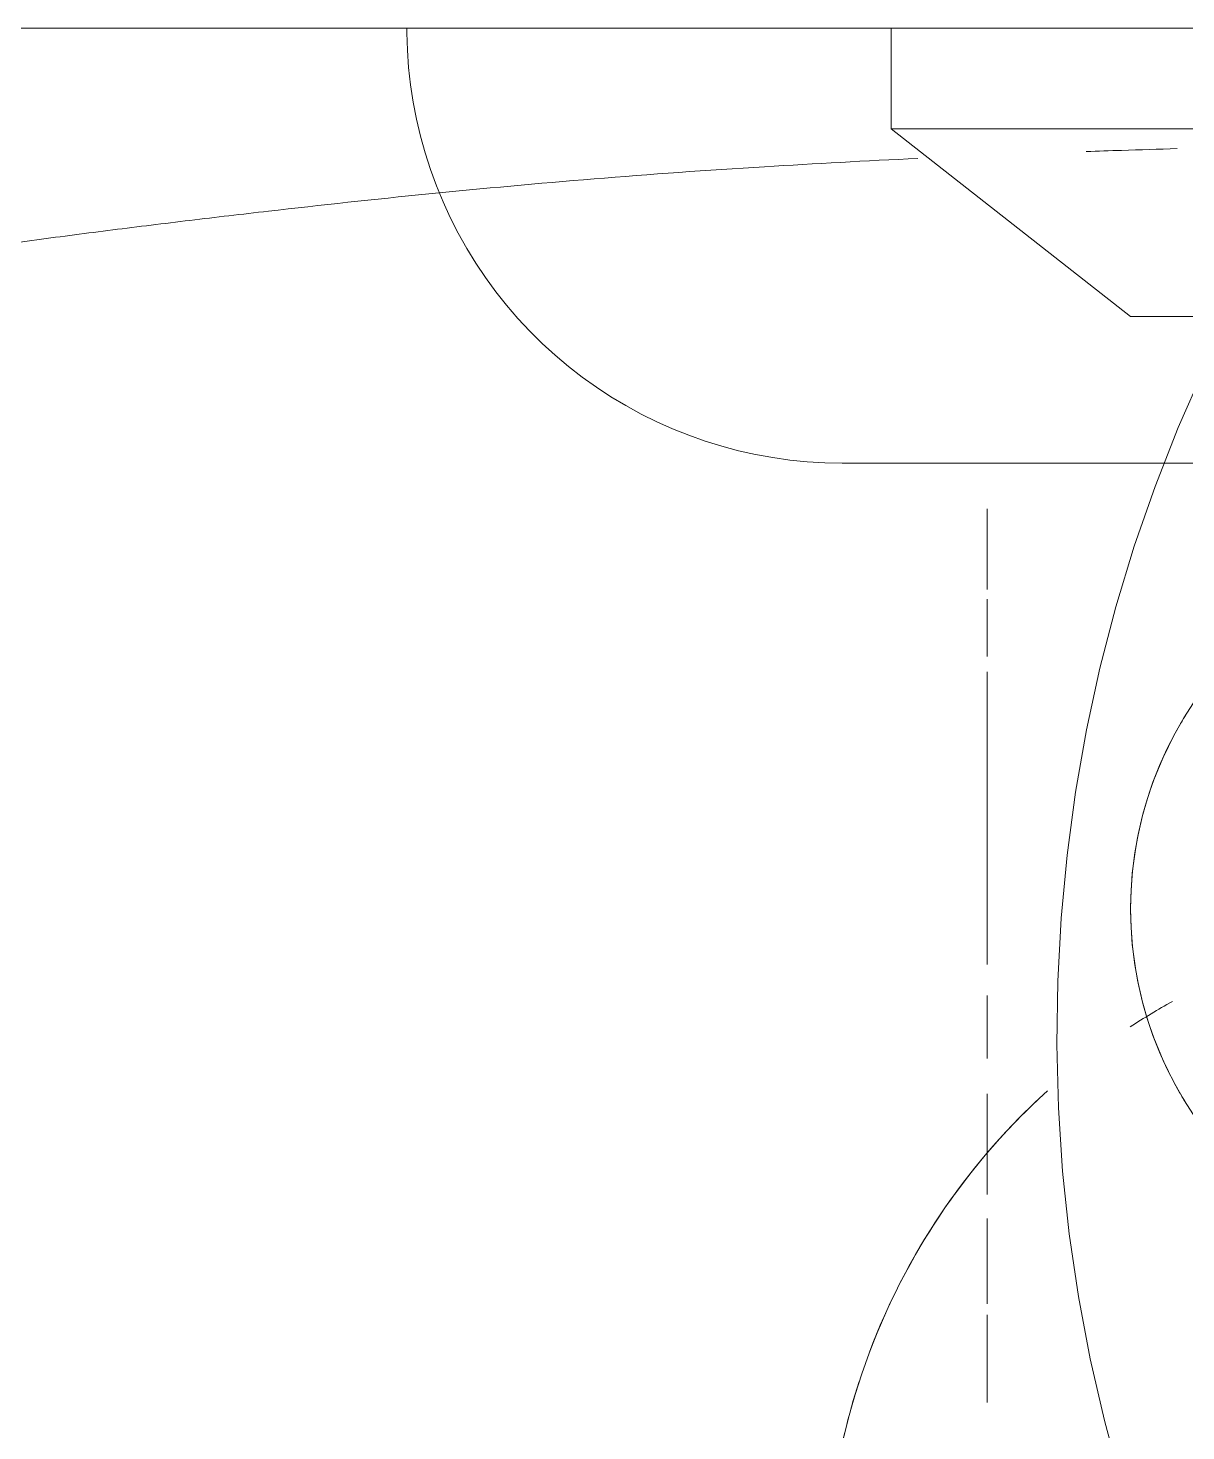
# Model space of a CAD drawing. Header units: millimetres. Extents: x -4000 to 187956, y -58990 to 162485.
# Drawn here: x 158713.23 to 158749.37, y 1854.7 to 1898.5 of the extents above; entities that cross this region are included whole.
import ezdxf

# ---------------------------------------------------------------- set-up
doc = ezdxf.new("R2010")
doc.units = ezdxf.units.MM
doc.layers.add('P-SANR-FIXT', color=6, linetype='Continuous', lineweight=9)

# ---------------------------------------------------------------- blocks, each defined once
blk = doc.blocks.new('C307 - C307-V895-FFS - TANG 1')
at = {"layer": 'P-SANR-FIXT', "color": 90}
for p, q in [((15.976, 40.17), (15.976, 42.914)), ((15.976, 37.168), (15.976, 39.833)), ((9.947, 13.585), (11.296, 13.585)), ((10.891, 13.585), (11.577, 13.585)), ((11.577, 13.585), (12.245, 13.585)), ((12.245, 13.585), (12.893, 13.585)), ((13.283, 13.585), (15.976, 13.585)), ((23.733, 13.196), (24.258, 13.056)), ((32.959, 5.425), (33.166, 4.923)), ((12.5, 0), (10.34, 0)), ((12.5, 0), (10.34, 0)), ((10.568, 0), (12.771, 0)), ((10.568, 0), (13.657, 0)), ((17.103, 0), (13.492, 0)), ((17.103, 0), (13.492, 0)), ((13.657, 0), (17.044, 0)), ((20.662, 0), (17.678, 0)), ((20.662, 0), (17.678, 0)), ((17.823, 0), (21.156, 0)), ((23.463, 0), (21.651, 0)), ((23.463, 0), (21.651, 0)), ((22.398, 0), (24.104, 0)), ((25, 0), (24.148, 0)), ((25, 0), (24.148, 0)), ((25.777, 0), (29.34, 0)), ((29.522, 0), (34.089, 0))]:
    blk.add_line(p, q, dxfattribs=at)
at = {"layer": 'P-SANR-FIXT', "color": 254}
for p, q in [((15.976, 33.272), (15.976, 36.418)), ((15.976, 30.203), (15.976, 32.174)), ((15.976, 20.098), (15.976, 29.239)), ((15.976, 17.832), (15.976, 19.62)), ((15.976, 15.009), (15.976, 17.532)), ((10.379, 13.585), (9.664, 13.585)), ((9.947, 13.585), (11.296, 13.585)), ((11.078, 13.585), (10.379, 13.585)), ((11.759, 13.585), (11.078, 13.585)), ((12.422, 13.585), (11.759, 13.585)), ((13.064, 13.585), (12.422, 13.585)), ((12.893, 13.585), (13.52, 13.585)), ((13.686, 13.585), (13.064, 13.585)), ((13.154, 13.585), (15.976, 13.585)), ((13.52, 13.585), (14.126, 13.585)), ((14.285, 13.585), (13.686, 13.585)), ((14.126, 13.585), (14.709, 13.585)), ((14.862, 13.585), (14.285, 13.585)), ((14.709, 13.585), (15.268, 13.585)), ((15.415, 13.585), (14.862, 13.585)), ((15.268, 13.585), (15.803, 13.585)), ((15.943, 13.585), (15.415, 13.585)), ((15.803, 13.585), (16.313, 13.585)), ((16.446, 13.585), (15.943, 13.585)), ((16.313, 13.585), (16.797, 13.585)), ((16.923, 13.585), (16.446, 13.585)), ((16.797, 13.585), (17.253, 13.585)), ((17.372, 13.585), (16.923, 13.585)), ((17.253, 13.585), (17.683, 13.585)), ((17.794, 13.585), (17.372, 13.585)), ((17.683, 13.585), (18.084, 13.585)), ((18.187, 13.585), (17.794, 13.585)), ((18.084, 13.585), (18.456, 13.585)), ((18.551, 13.585), (18.187, 13.585)), ((18.456, 13.585), (18.798, 13.585)), ((18.885, 13.585), (18.551, 13.585)), ((18.798, 13.585), (19.11, 13.585)), ((19.19, 13.585), (18.885, 13.585)), ((19.11, 13.585), (19.392, 13.585)), ((19.463, 13.585), (19.19, 13.585)), ((19.392, 13.585), (19.643, 13.585)), ((19.705, 13.585), (19.463, 13.585)), ((19.643, 13.585), (19.862, 13.585)), ((19.916, 13.585), (19.705, 13.585)), ((19.862, 13.585), (20.05, 13.585)), ((20.095, 13.585), (19.916, 13.585)), ((20.05, 13.585), (20.206, 13.585)), ((20.242, 13.585), (20.095, 13.585)), ((20.206, 13.585), (20.329, 13.585)), ((20.356, 13.585), (20.242, 13.585)), ((20.329, 13.585), (20.419, 13.585)), ((20.438, 13.585), (20.356, 13.585)), ((20.419, 13.585), (20.477, 13.585)), ((20.487, 13.585), (20.438, 13.585)), ((20.477, 13.585), (20.503, 13.585)), ((20.504, 13.585), (20.487, 13.585)), ((20.504, 13.585), (21.047, 13.574)), ((21.047, 13.574), (21.59, 13.541)), ((21.59, 13.541), (22.13, 13.487)), ((22.13, 13.487), (22.668, 13.411)), ((22.668, 13.411), (23.203, 13.314)), ((23.203, 13.314), (23.733, 13.196)), ((24.258, 13.056), (24.777, 12.895)), ((24.777, 12.895), (25.289, 12.714)), ((25.289, 12.714), (25.794, 12.513)), ((25.794, 12.513), (26.29, 12.291)), ((26.29, 12.291), (26.777, 12.05)), ((26.777, 12.05), (27.254, 11.789)), ((27.254, 11.789), (27.72, 11.51)), ((27.72, 11.51), (28.174, 11.212)), ((28.174, 11.212), (28.617, 10.896)), ((28.617, 10.896), (29.046, 10.563)), ((29.046, 10.563), (29.462, 10.213)), ((29.462, 10.213), (29.863, 9.847)), ((29.863, 9.847), (30.249, 9.465)), ((30.249, 9.465), (30.62, 9.067)), ((30.62, 9.067), (30.974, 8.656)), ((30.974, 8.656), (31.312, 8.23)), ((31.312, 8.23), (31.633, 7.791)), ((31.633, 7.791), (31.935, 7.34)), ((31.935, 7.34), (32.22, 6.877)), ((32.22, 6.877), (32.485, 6.403)), ((32.485, 6.403), (32.732, 5.919)), ((32.732, 5.919), (32.959, 5.425)), ((33.166, 4.923), (33.352, 4.412)), ((33.352, 4.412), (33.518, 3.895)), ((33.518, 3.895), (33.664, 3.371)), ((10.174, 3.149), (0, 3.149)), ((13.418, 3.149), (10.543, 3.149)), ((33.664, 3.371), (33.788, 2.842)), ((33.788, 2.842), (33.891, 2.309)), ((33.891, 2.309), (33.973, 1.772)), ((33.973, 1.772), (34.033, 1.232)), ((34.033, 1.232), (34.071, 0.69)), ((34.071, 0.69), (34.088, 0.147)), ((13.657, 0), (17.044, 0)), ((17.044, 0), (29.34, 0)), ((29.522, 0), (34.089, 0)), ((34.088, 0.147), (34.089, 0))]:
    blk.add_line(p, q, dxfattribs=at)
at = {"layer": 'P-SANR-FIXT', "color": 250}
for p, q in [((11.5, 9), (0, 9)), ((18.977, 3.149), (11.5, 9)), ((18.977, 3.149), (0, 3.149)), ((18.977, 0), (18.977, 3.149)), ((0, 0), (18.977, 0))]:
    blk.add_line(p, q, dxfattribs=at)
at = {"layer": 'P-SANR-FIXT', "color": 253}
for p, q in [((9.959, 9), (8.132, 9)), ((18.977, 3.149), (13.418, 3.149)), ((10, 0), (8.66, 0)), ((10, 0), (8.66, 0)), ((10.174, 0), (13.418, 0))]:
    blk.add_line(p, q, dxfattribs=at)
at = {"layer": 'P-SANR-FIXT', "color": 250, "flags": 128}
blk.add_lwpolyline([(11.205, 47.267), (11.8, 45.383), (12.319, 43.475), (12.761, 41.549), (13.126, 39.607), (13.414, 37.651), (13.622, 35.686), (13.752, 33.713), (13.803, 31.737), (13.775, 29.761), (13.668, 27.787), (13.482, 25.82), (13.218, 23.861), (12.875, 21.914), (12.455, 19.983), (11.958, 18.07), (11.385, 16.178), (10.736, 14.311), (10.014, 12.471), (9.219, 10.662), (8.41, 9)], dxfattribs=at)
at = {"layer": 'P-SANR-FIXT', "color": 90, "flags": 128}
blk.add_lwpolyline([(9.468, 13.585), (10.188, 13.585), (10.891, 13.585)], dxfattribs=at)
at = {"layer": 'P-SANR-FIXT', "color": 250}
for centre, radius, start, end in [((0, 48.75), 21, 312.1699, 12.2654), ((0, 27.5), 11.5, 270, 90)]:
    blk.add_arc(centre, radius, start, end, dxfattribs=at)
at = {"layer": 'P-SANR-FIXT', "color": 254}
for centre, radius, start, end in [((0, 48.75), 21, 342, 360), ((0, 48.75), 21, 312.9654, 339.3466), ((0, 27.5), 11.5, 30.2282, 31.7593), ((0, 27.5), 11.5, 330, 30)]:
    blk.add_arc(centre, radius, start, end, dxfattribs=at)
at = {"layer": 'P-SANR-FIXT', "color": 90}
for centre, radius, start, end in [((0, 27.5), 11.5, 30, 30.2282), ((0, 48.75), 21, 299.0464, 303.2409), ((0, 27.5), 11.5, 328.2407, 330)]:
    blk.add_arc(centre, radius, start, end, dxfattribs=at)
at = {"layer": 'P-SANR-FIXT', "color": 253}
blk.add_arc((0, 48.75), 21, 299.0464, 303.2409, dxfattribs=at)
at = {"layer": 'P-SANR-FIXT', "color": 250}
for points, knots in [([(147.158, 53.548), (141.715, 47.207), (129.301, 35.807), (110.04, 24.615), (92.235, 17.39), (80.045, 13.582), (70.877, 11.275), (65.448, 10.056), (61.248, 9.203), (56.941, 8.397), (52.536, 7.633), (48.753, 7.046), (45.649, 6.609), (43.276, 6.3), (40.864, 6.004), (37.602, 5.618), (33.432, 5.166), (28.273, 4.692), (23.175, 4.329), (19.755, 4.147), (18.14, 4.07)], [-1, -1, -1, -1, -0.8, -0.6, -0.5, -0.4, -0.35, -0.325, -0.3, -0.275, -0.25, -0.225, -0.2125, -0.2, -0.1875, -0.175, -0.15, -0.125, -0.1, -0.07818, -0.07818, -0.07818, -0.07818]), ([(13.761, 0), (14.404, 0), (15.872, 0), (18.13, 0), (20.53, 0), (22.881, 0), (25.948, 0), (29.661, 0), (33.224, 0), (35.989, 0), (38.703, 0), (41.976, 0), (45.718, 0), (49.305, 0), (52.773, 0), (56.114, 0), (60.368, 0), (71.424, 0), (86.209, 0), (99.721, 0), (104.576, 0), (105.935, 0)], [-0.9346148, -0.9346148, -0.9346148, -0.9346148, -0.925, -0.9125, -0.9, -0.8875, -0.875, -0.85, -0.825, -0.8125, -0.8, -0.775, -0.75, -0.725, -0.7, -0.675, -0.65, -0.6, -0.4, -0.2, 0, 0, 0, 0]), ([(13.761, 0), (14.404, 0), (15.872, 0), (18.13, 0), (20.53, 0), (22.881, 0), (25.948, 0), (29.661, 0), (33.224, 0), (35.989, 0), (38.703, 0), (41.976, 0), (45.718, 0), (49.305, 0), (52.773, 0), (56.114, 0), (60.368, 0), (71.424, 0), (86.209, 0), (99.721, 0), (104.576, 0), (105.935, 0)], [-0.9346148, -0.9346148, -0.9346148, -0.9346148, -0.925, -0.9125, -0.9, -0.8875, -0.875, -0.85, -0.825, -0.8125, -0.8, -0.775, -0.75, -0.725, -0.7, -0.675, -0.65, -0.6, -0.4, -0.2, 0, 0, 0, 0])]:
    blk.add_open_spline(points, degree=3, knots=knots, dxfattribs=at)
at = {"layer": 'P-SANR-FIXT', "color": 253}
for points, knots in [([(12.882, 3.854), (12.516, 3.842), (11.575, 3.81), (10.627, 3.781), (10.046, 3.764)], [-0.05480691, -0.05480691, -0.05480691, -0.05480691, -0.05, -0.04245581, -0.04245581, -0.04245581, -0.04245581]), ([(10.044, 0), (10.243, 0), (11.496, 0), (12.733, 0), (13.761, 0)], [-0.95289355, -0.95289355, -0.95289355, -0.95289355, -0.95, -0.93461475, -0.93461475, -0.93461475, -0.93461475]), ([(10.044, 0), (10.243, 0), (11.496, 0), (12.733, 0), (13.761, 0)], [-0.95289355, -0.95289355, -0.95289355, -0.95289355, -0.95, -0.93461475, -0.93461475, -0.93461475, -0.93461475])]:
    blk.add_open_spline(points, degree=3, knots=knots, dxfattribs=at)
at = {"layer": 'P-SANR-FIXT', "color": 90}
blk.add_open_spline([(13.606, 0), (12.94, 0), (11.891, 0), (10.838, 0), (10.456, 0)], degree=3, knots=[-0.0653715, -0.0653715, -0.0653715, -0.0653715, -0.05555556, -0.04998949, -0.04998949, -0.04998949, -0.04998949], dxfattribs=at)
blk.add_open_spline([(13.606, 0), (12.94, 0), (11.891, 0), (10.838, 0), (10.456, 0)], degree=3, knots=[-0.0653715, -0.0653715, -0.0653715, -0.0653715, -0.05555556, -0.04998949, -0.04998949, -0.04998949, -0.04998949], dxfattribs=at)
at = {"layer": 'P-SANR-FIXT', "color": 254}
for points in [[(22.807, 0), (19.775, 0), (16.713, 0), (13.606, 0)], [(22.807, 0), (19.775, 0), (16.713, 0), (13.606, 0)], [(62.597, 0), (61.181, 0), (58.28, 0), (53.718, 0), (48.972, 0), (45.709, 0), (44.046, 0)], [(62.597, 0), (61.181, 0), (58.28, 0), (53.718, 0), (48.972, 0), (45.709, 0), (44.046, 0)]]:
    blk.add_open_spline(points, degree=3, dxfattribs=at)
blk.add_open_spline([(44.046, 0), (42.383, 0), (38.996, 0), (31.951, 0), (26.491, 0), (22.807, 0)], degree=3, knots=[-0.2222222, -0.2222222, -0.2222222, -0.2222222, -0.1944444, -0.1666667, -0.1111111, -0.1111111, -0.1111111, -0.1111111], dxfattribs=at)
blk.add_open_spline([(44.046, 0), (42.383, 0), (38.996, 0), (31.951, 0), (26.491, 0), (22.807, 0)], degree=3, knots=[-0.2222222, -0.2222222, -0.2222222, -0.2222222, -0.1944444, -0.1666667, -0.1111111, -0.1111111, -0.1111111, -0.1111111], dxfattribs=at)
blk = doc.blocks.new('C307 - C307-V948-FFS - TANG 1')
at = {"layer": 'P-SANR-FIXT', "color": 90}
for p, q in [((15.976, 40.17), (15.976, 42.914)), ((15.976, 37.168), (15.976, 39.833)), ((9.468, 13.585), (10.188, 13.585)), ((9.947, 13.585), (11.296, 13.585)), ((10.188, 13.585), (10.891, 13.585)), ((10.891, 13.585), (11.577, 13.585)), ((11.577, 13.585), (12.245, 13.585)), ((12.245, 13.585), (12.893, 13.585)), ((13.283, 13.585), (15.976, 13.585)), ((23.733, 13.196), (24.258, 13.056)), ((32.959, 5.425), (33.166, 4.923)), ((12.5, 0), (10.34, 0)), ((12.5, 0), (10.34, 0)), ((10.568, 0), (12.771, 0)), ((10.568, 0), (13.657, 0)), ((17.103, 0), (13.492, 0)), ((17.103, 0), (13.492, 0)), ((13.657, 0), (17.044, 0)), ((20.662, 0), (17.678, 0)), ((20.662, 0), (17.678, 0)), ((17.823, 0), (21.156, 0)), ((23.463, 0), (21.651, 0)), ((23.463, 0), (21.651, 0)), ((22.398, 0), (24.104, 0)), ((25, 0), (24.148, 0)), ((25, 0), (24.148, 0)), ((25.777, 0), (29.34, 0)), ((29.522, 0), (34.089, 0))]:
    blk.add_line(p, q, dxfattribs=at)
at = {"layer": 'P-SANR-FIXT', "color": 254}
for p, q in [((15.976, 33.272), (15.976, 36.418)), ((15.976, 30.203), (15.976, 32.174)), ((15.976, 20.098), (15.976, 29.239)), ((15.976, 17.832), (15.976, 19.62)), ((15.976, 15.009), (15.976, 17.532)), ((10.379, 13.585), (9.664, 13.585)), ((9.947, 13.585), (11.296, 13.585)), ((11.078, 13.585), (10.379, 13.585)), ((11.759, 13.585), (11.078, 13.585)), ((12.422, 13.585), (11.759, 13.585)), ((13.064, 13.585), (12.422, 13.585)), ((12.893, 13.585), (13.52, 13.585)), ((13.686, 13.585), (13.064, 13.585)), ((13.154, 13.585), (15.976, 13.585)), ((13.52, 13.585), (14.126, 13.585)), ((14.285, 13.585), (13.686, 13.585)), ((14.126, 13.585), (14.709, 13.585)), ((14.862, 13.585), (14.285, 13.585)), ((14.709, 13.585), (15.268, 13.585)), ((15.415, 13.585), (14.862, 13.585)), ((15.268, 13.585), (15.803, 13.585)), ((15.943, 13.585), (15.415, 13.585)), ((15.803, 13.585), (16.313, 13.585)), ((16.446, 13.585), (15.943, 13.585)), ((16.313, 13.585), (16.797, 13.585)), ((16.923, 13.585), (16.446, 13.585)), ((16.797, 13.585), (17.253, 13.585)), ((17.372, 13.585), (16.923, 13.585)), ((17.253, 13.585), (17.683, 13.585)), ((17.794, 13.585), (17.372, 13.585)), ((17.683, 13.585), (18.084, 13.585)), ((18.187, 13.585), (17.794, 13.585)), ((18.084, 13.585), (18.456, 13.585)), ((18.551, 13.585), (18.187, 13.585)), ((18.456, 13.585), (18.798, 13.585)), ((18.885, 13.585), (18.551, 13.585)), ((18.798, 13.585), (19.11, 13.585)), ((19.19, 13.585), (18.885, 13.585)), ((19.11, 13.585), (19.392, 13.585)), ((19.463, 13.585), (19.19, 13.585)), ((19.392, 13.585), (19.643, 13.585)), ((19.705, 13.585), (19.463, 13.585)), ((19.643, 13.585), (19.862, 13.585)), ((19.916, 13.585), (19.705, 13.585)), ((19.862, 13.585), (20.05, 13.585)), ((20.095, 13.585), (19.916, 13.585)), ((20.05, 13.585), (20.206, 13.585)), ((20.242, 13.585), (20.095, 13.585)), ((20.206, 13.585), (20.329, 13.585)), ((20.356, 13.585), (20.242, 13.585)), ((20.329, 13.585), (20.419, 13.585)), ((20.438, 13.585), (20.356, 13.585)), ((20.419, 13.585), (20.477, 13.585)), ((20.487, 13.585), (20.438, 13.585)), ((20.477, 13.585), (20.503, 13.585)), ((20.504, 13.585), (20.487, 13.585)), ((20.504, 13.585), (21.047, 13.574)), ((21.047, 13.574), (21.59, 13.541)), ((21.59, 13.541), (22.13, 13.487)), ((22.13, 13.487), (22.668, 13.411)), ((22.668, 13.411), (23.203, 13.314)), ((23.203, 13.314), (23.733, 13.196)), ((24.258, 13.056), (24.777, 12.895)), ((24.777, 12.895), (25.289, 12.714)), ((25.289, 12.714), (25.794, 12.513)), ((25.794, 12.513), (26.29, 12.291)), ((26.29, 12.291), (26.777, 12.05)), ((26.777, 12.05), (27.254, 11.789)), ((27.254, 11.789), (27.72, 11.51)), ((27.72, 11.51), (28.174, 11.212)), ((28.174, 11.212), (28.617, 10.896)), ((28.617, 10.896), (29.046, 10.563)), ((29.046, 10.563), (29.462, 10.213)), ((29.462, 10.213), (29.863, 9.847)), ((29.863, 9.847), (30.249, 9.465)), ((30.249, 9.465), (30.62, 9.067)), ((30.62, 9.067), (30.974, 8.656)), ((30.974, 8.656), (31.312, 8.23)), ((31.312, 8.23), (31.633, 7.791)), ((31.633, 7.791), (31.935, 7.34)), ((31.935, 7.34), (32.22, 6.877)), ((32.22, 6.877), (32.485, 6.403)), ((32.485, 6.403), (32.732, 5.919)), ((32.732, 5.919), (32.959, 5.425)), ((33.166, 4.923), (33.352, 4.412)), ((33.352, 4.412), (33.518, 3.895)), ((33.518, 3.895), (33.664, 3.371)), ((10.174, 3.149), (0, 3.149)), ((13.418, 3.149), (10.543, 3.149)), ((33.664, 3.371), (33.788, 2.842)), ((33.788, 2.842), (33.891, 2.309)), ((33.891, 2.309), (33.973, 1.772)), ((33.973, 1.772), (34.033, 1.232)), ((34.033, 1.232), (34.071, 0.69)), ((34.071, 0.69), (34.088, 0.147)), ((13.657, 0), (17.044, 0)), ((17.044, 0), (29.34, 0)), ((29.522, 0), (34.089, 0)), ((34.088, 0.147), (34.089, 0))]:
    blk.add_line(p, q, dxfattribs=at)
at = {"layer": 'P-SANR-FIXT', "color": 250}
for p, q in [((11.5, 9), (0, 9)), ((18.977, 3.149), (11.5, 9)), ((18.977, 3.149), (0, 3.149)), ((18.977, 0), (18.977, 3.149)), ((0, 0), (18.977, 0))]:
    blk.add_line(p, q, dxfattribs=at)
at = {"layer": 'P-SANR-FIXT', "color": 253}
for p, q in [((9.959, 9), (8.132, 9)), ((18.977, 3.149), (13.418, 3.149)), ((10, 0), (8.66, 0)), ((10, 0), (8.66, 0)), ((10.174, 0), (13.418, 0))]:
    blk.add_line(p, q, dxfattribs=at)
at = {"layer": 'P-SANR-FIXT', "color": 250, "flags": 128}
blk.add_lwpolyline([(11.205, 47.267), (11.8, 45.383), (12.319, 43.475), (12.761, 41.549), (13.126, 39.607), (13.414, 37.651), (13.622, 35.686), (13.752, 33.713), (13.803, 31.737), (13.775, 29.761), (13.668, 27.787), (13.482, 25.82), (13.218, 23.861), (12.875, 21.914), (12.455, 19.983), (11.958, 18.07), (11.385, 16.178), (10.736, 14.311), (10.014, 12.471), (9.219, 10.662), (8.41, 9)], dxfattribs=at)
at = {"layer": 'P-SANR-FIXT', "color": 250}
for centre, radius, start, end in [((0, 48.75), 21, 312.1699, 12.2654), ((0, 27.5), 11.5, 270, 90)]:
    blk.add_arc(centre, radius, start, end, dxfattribs=at)
at = {"layer": 'P-SANR-FIXT', "color": 254}
for centre, radius, start, end in [((0, 48.75), 21, 342, 360), ((0, 48.75), 21, 312.9654, 339.3466), ((0, 27.5), 11.5, 30.2282, 31.7593), ((0, 27.5), 11.5, 330, 30)]:
    blk.add_arc(centre, radius, start, end, dxfattribs=at)
at = {"layer": 'P-SANR-FIXT', "color": 90}
for centre, radius, start, end in [((0, 27.5), 11.5, 30, 30.2282), ((0, 48.75), 21, 299.0464, 303.2409), ((0, 27.5), 11.5, 328.2407, 330)]:
    blk.add_arc(centre, radius, start, end, dxfattribs=at)
at = {"layer": 'P-SANR-FIXT', "color": 253}
blk.add_arc((0, 48.75), 21, 299.0464, 303.2409, dxfattribs=at)
at = {"layer": 'P-SANR-FIXT', "color": 250}
for points, knots in [([(147.158, 53.548), (141.715, 47.207), (129.301, 35.807), (110.04, 24.615), (92.235, 17.39), (80.045, 13.582), (70.877, 11.275), (65.448, 10.056), (61.248, 9.203), (56.941, 8.397), (52.536, 7.633), (48.753, 7.046), (45.649, 6.609), (43.276, 6.3), (40.864, 6.004), (37.602, 5.618), (33.432, 5.166), (28.273, 4.692), (23.175, 4.329), (19.755, 4.147), (18.14, 4.07)], [-1, -1, -1, -1, -0.8, -0.6, -0.5, -0.4, -0.35, -0.325, -0.3, -0.275, -0.25, -0.225, -0.2125, -0.2, -0.1875, -0.175, -0.15, -0.125, -0.1, -0.07818, -0.07818, -0.07818, -0.07818]), ([(13.761, 0), (14.404, 0), (15.872, 0), (18.13, 0), (20.53, 0), (22.881, 0), (25.948, 0), (29.661, 0), (33.224, 0), (35.989, 0), (38.703, 0), (41.976, 0), (45.718, 0), (49.305, 0), (52.773, 0), (56.114, 0), (60.368, 0), (71.424, 0), (86.209, 0), (99.721, 0), (104.576, 0), (105.935, 0)], [-0.9346148, -0.9346148, -0.9346148, -0.9346148, -0.925, -0.9125, -0.9, -0.8875, -0.875, -0.85, -0.825, -0.8125, -0.8, -0.775, -0.75, -0.725, -0.7, -0.675, -0.65, -0.6, -0.4, -0.2, 0, 0, 0, 0]), ([(13.761, 0), (14.404, 0), (15.872, 0), (18.13, 0), (20.53, 0), (22.881, 0), (25.948, 0), (29.661, 0), (33.224, 0), (35.989, 0), (38.703, 0), (41.976, 0), (45.718, 0), (49.305, 0), (52.773, 0), (56.114, 0), (60.368, 0), (71.424, 0), (86.209, 0), (99.721, 0), (104.576, 0), (105.935, 0)], [-0.9346148, -0.9346148, -0.9346148, -0.9346148, -0.925, -0.9125, -0.9, -0.8875, -0.875, -0.85, -0.825, -0.8125, -0.8, -0.775, -0.75, -0.725, -0.7, -0.675, -0.65, -0.6, -0.4, -0.2, 0, 0, 0, 0])]:
    blk.add_open_spline(points, degree=3, knots=knots, dxfattribs=at)
at = {"layer": 'P-SANR-FIXT', "color": 253}
for points, knots in [([(12.882, 3.854), (12.516, 3.842), (11.575, 3.81), (10.627, 3.781), (10.046, 3.764)], [-0.05480691, -0.05480691, -0.05480691, -0.05480691, -0.05, -0.04245581, -0.04245581, -0.04245581, -0.04245581]), ([(10.044, 0), (10.243, 0), (11.496, 0), (12.733, 0), (13.761, 0)], [-0.95289355, -0.95289355, -0.95289355, -0.95289355, -0.95, -0.93461475, -0.93461475, -0.93461475, -0.93461475]), ([(10.044, 0), (10.243, 0), (11.496, 0), (12.733, 0), (13.761, 0)], [-0.95289355, -0.95289355, -0.95289355, -0.95289355, -0.95, -0.93461475, -0.93461475, -0.93461475, -0.93461475])]:
    blk.add_open_spline(points, degree=3, knots=knots, dxfattribs=at)
at = {"layer": 'P-SANR-FIXT', "color": 90}
blk.add_open_spline([(13.606, 0), (12.94, 0), (11.891, 0), (10.838, 0), (10.456, 0)], degree=3, knots=[-0.0653715, -0.0653715, -0.0653715, -0.0653715, -0.05555556, -0.04998949, -0.04998949, -0.04998949, -0.04998949], dxfattribs=at)
blk.add_open_spline([(13.606, 0), (12.94, 0), (11.891, 0), (10.838, 0), (10.456, 0)], degree=3, knots=[-0.0653715, -0.0653715, -0.0653715, -0.0653715, -0.05555556, -0.04998949, -0.04998949, -0.04998949, -0.04998949], dxfattribs=at)
at = {"layer": 'P-SANR-FIXT', "color": 254}
for points in [[(22.807, 0), (19.775, 0), (16.713, 0), (13.606, 0)], [(22.807, 0), (19.775, 0), (16.713, 0), (13.606, 0)], [(62.597, 0), (61.181, 0), (58.28, 0), (53.718, 0), (48.972, 0), (45.709, 0), (44.046, 0)], [(62.597, 0), (61.181, 0), (58.28, 0), (53.718, 0), (48.972, 0), (45.709, 0), (44.046, 0)]]:
    blk.add_open_spline(points, degree=3, dxfattribs=at)
blk.add_open_spline([(44.046, 0), (42.383, 0), (38.996, 0), (31.951, 0), (26.491, 0), (22.807, 0)], degree=3, knots=[-0.2222222, -0.2222222, -0.2222222, -0.2222222, -0.1944444, -0.1666667, -0.1111111, -0.1111111, -0.1111111, -0.1111111], dxfattribs=at)
blk.add_open_spline([(44.046, 0), (42.383, 0), (38.996, 0), (31.951, 0), (26.491, 0), (22.807, 0)], degree=3, knots=[-0.2222222, -0.2222222, -0.2222222, -0.2222222, -0.1944444, -0.1666667, -0.1111111, -0.1111111, -0.1111111, -0.1111111], dxfattribs=at)
blk = doc.blocks.new('CMF2_NHAXUONG_A_rvt-1-FFS - TANG 1')
at = {"layer": 'P-SANR-FIXT', "color": 250, "lineweight": 9, "rotation": 180}
for name in ['C307 - C307-V895-FFS - TANG 1', 'C307 - C307-V948-FFS - TANG 1']:
    blk.add_blockref(name, (158759.145, 1898.501), dxfattribs=at)

msp = doc.modelspace()

# ---------------------------------------------------------------- block references
at = {"lineweight": 5}
msp.add_blockref('CMF2_NHAXUONG_A_rvt-1-FFS - TANG 1', (0, 0), dxfattribs=at)

doc.saveas('drawing.dxf')
